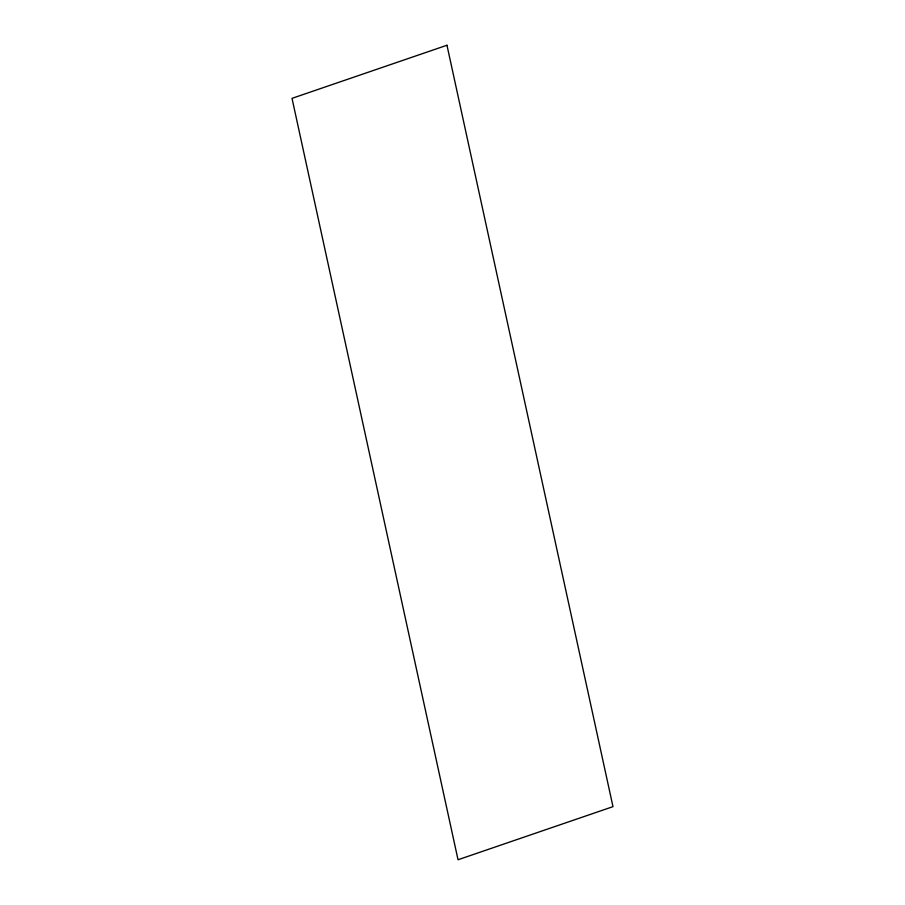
<?xml version="1.0" encoding="UTF-8"?>
<svg xmlns="http://www.w3.org/2000/svg" width="905" height="905" viewBox="0 0 905 905"><rect width="100%" height="100%" fill="white"/><g stroke="black" fill="none" stroke-linecap="round" stroke-linejoin="round"><path stroke-width="1.36" d="M446.968 45.25L292.021 98.351L458.032 859.75L612.979 806.649L446.968 45.25"/></g></svg>
